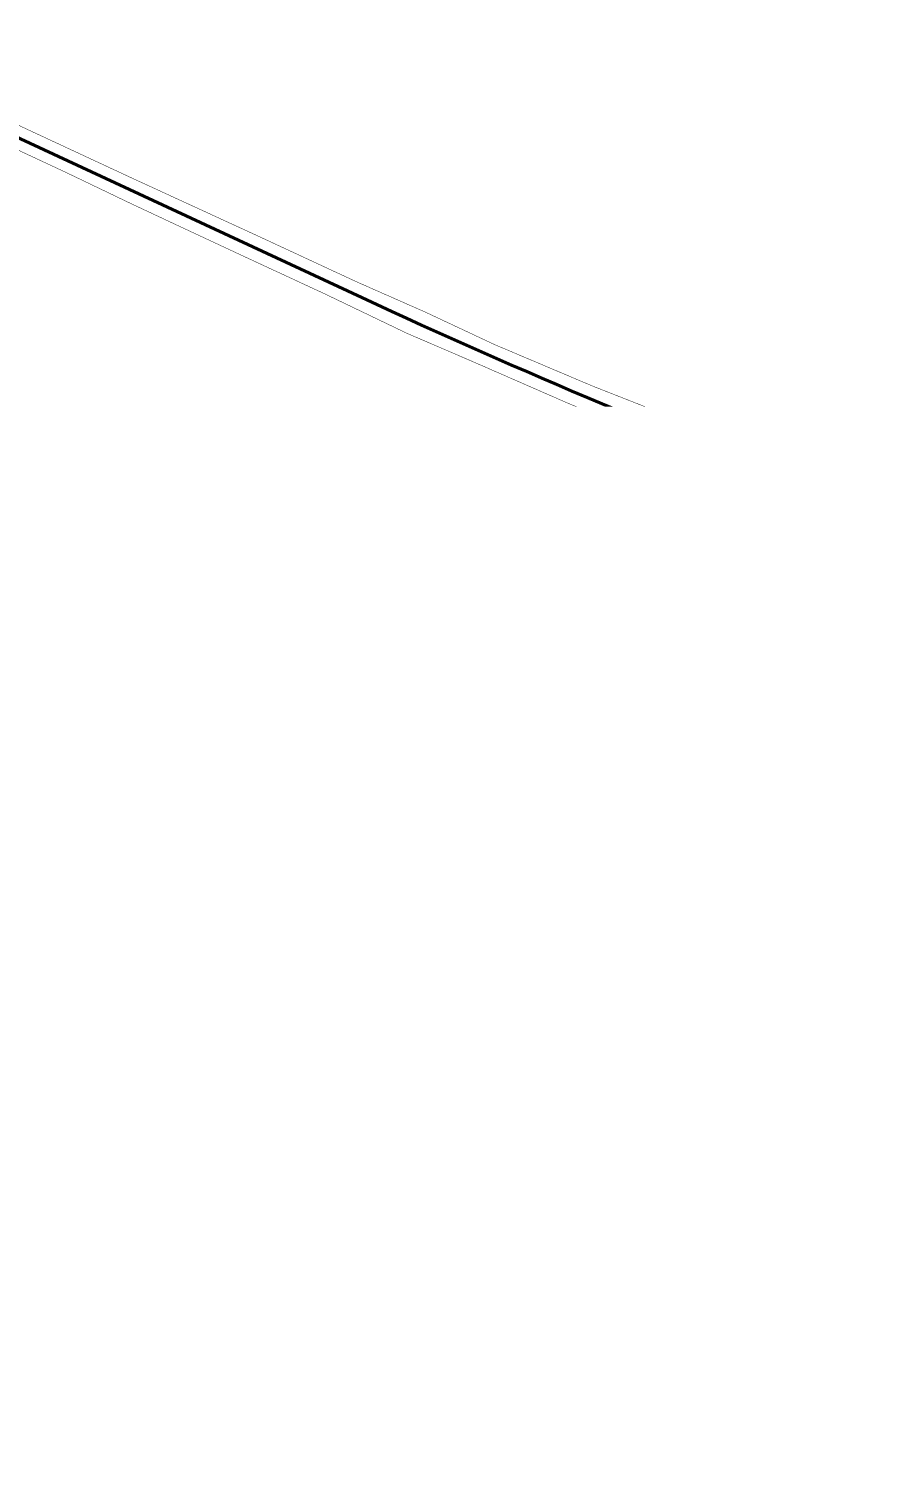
# Model space of a CAD drawing. Header units: millimetres. Extents: x 1864 to 10174863, y -4887456 to 5366151.
# Drawn here: x 6233515 to 6235382, y 5215236 to 5218396 of the extents above; entities that cross this region are included whole.
import ezdxf
from ezdxf import colors
from ezdxf.entities.mleader import LeaderData, LeaderLine
from ezdxf.math import Vec2, Vec3

# ---------------------------------------------------------------- set-up
doc = ezdxf.new("R2010")
doc.units = ezdxf.units.MM
doc.layers.add('!Полоса отвода', color=30, linetype='Continuous')
doc.layers.add('Основное направление 30.05.Ось трассы', color=7, linetype='Continuous')
doc.layers.add('ИС_Выноски', color=3, linetype='Continuous', lineweight=18)
doc.layers.add('ИС_Размер', color=3, linetype='Continuous', lineweight=18)
doc.styles.add('ISOCPEUR', font='isocpeur.ttf', dxfattribs={"width": 0.8, "oblique": 15, "height": 2.5})
doc.linetypes.add('гр.ПОЛЬ.10', pattern='A,6.75,-2,[131,ltypeshp.shx,S=0.75,R=0,X=-0.75,Y=-0.375],-2,6.75,[130,ltypeshp.shx,S=0.75,R=270.000001,X=-8.75,Y=-0.375],0', length=17.5)

# ---------------------------------------------------------------- blocks, each defined once
blk = doc.blocks.new('_DotBlank')
at = {"color": 0, "linetype": 'ByBlock', "lineweight": -2}
blk.add_line((-0.5, 0), (-1, 0), dxfattribs=at)
blk.add_circle((0, 0), 0.5, dxfattribs=at)

msp = doc.modelspace()

# ---------------------------------------------------------------- linework, layer by layer
at = {"layer": '!Полоса отвода', "color": 30, "linetype": 'гр.ПОЛЬ.10', "true_color": 0xff7f00, "transparency": 33554687, "const_width": 1}
for points in [[(6235454.5, 5217337.4), (6235350.1, 5217385.9), (6235217.5, 5217436.8), (6235097.3, 5217473.6), (6235011.9, 5217509.1), (6234890.4, 5217555.9), (6234759.5, 5217607.4), (6234543, 5217699.1), (6234391, 5217770.4), (6234237.5, 5217838.1), (6234025.7, 5217936.5), (6233739.2, 5218068.3), (6233429.7, 5218212.4)], [(6233368.7, 5218185.7), (6233596.2, 5218079.6), (6233736.2, 5218012.4), (6233842.8, 5217962.4), (6233992.8, 5217892.4), (6234167.9, 5217811.2), (6234351.7, 5217723), (6234499.2, 5217659.6), (6234710.3, 5217567.3), (6234869, 5217504), (6235037.3, 5217428.8), (6235150.4, 5217374.3), (6235239.4, 5217337), (6235388.4, 5217287.1)]]:
    msp.add_lwpolyline(points, dxfattribs=at)
at = {"layer": 'ИС_Размер', "linetype": 'Continuous'}
msp.add_circle((6226064.8, 5217311.4), 148840, dxfattribs=at)
at = {"layer": 'Основное направление 30.05.Ось трассы', "color": 1, "lineweight": 40, "true_color": 0xff0000, "flags": 128}
msp.add_lwpolyline([(6236484.5, 5215168.7), (6236481.9, 5216316.7, 0.000244), (6236481.9, 5216329.2, 0.000732), (6236481.8, 5216341.7, 0.001221), (6236481.7, 5216354.2, 0.001709), (6236481.5, 5216366.7, 0.002197), (6236481.2, 5216379.2, 0.002686), (6236480.8, 5216391.7, 0.003174), (6236480.3, 5216404.2, 0.003662), (6236479.6, 5216416.6, 0.278271), (6236007.7, 5217095.2, 0.003662), (6235996.3, 5217100.2, 0.003174), (6235984.8, 5217105.1, 0.002686), (6235973.2, 5217109.8, 0.002197), (6235961.6, 5217114.4, 0.001709), (6235949.9, 5217118.9, 0.001221), (6235938.2, 5217123.4, 0.000732), (6235926.6, 5217127.8, 0.000244), (6235914.8, 5217132.2), (6235320.4, 5217354.5, -0.019339), (6234250.5, 5217802.5), (6233192.6, 5218294.4, 0.031096)], format="xyb", dxfattribs=at)

# ---------------------------------------------------------------- next in the draw order: leaders
at = {"layer": 'ИС_Выноски', "color": 3}
ml = msp.add_multileader_mtext('Standard', dxfattribs=at)
ml.set_content('ПК70+50\\P24+3х33+24', color=3, style='ISOCPEUR')
ml.set_leader_properties(color=256, linetype='ByLayer', lineweight=-1)
ml.set_arrow_properties(name='DOTBLANK')
ml.build(insert=Vec2(0, 0))
ml.multileader.update_dxf_attribs({"text_left_attachment_type": 6, "text_right_attachment_type": 6, "dogleg_length": 0.36, "arrow_head_size": 1500, "scale": 25})
ctx = ml.context
ctx.base_point, ctx.scale, ctx.char_height, ctx.arrow_head_size, ctx.landing_gap_size, ctx.plane_origin, ctx.plane_x_axis, ctx.plane_y_axis = Vec3(6236691.2, 5217349.7), 25, 125, 1500, 2.25, Vec3(6242724, 5214845.6), Vec3(1, 0.000012), Vec3(-0.000012, 1)
ctx.left_attachment, ctx.right_attachment, ctx.text_align_type = 6, 6, 1
notes = []
notes.append((ctx, [(0, (1, 1, 0), (6236671.1, 5217349.7), (1, 0.000012), 20.1, [(1, [(6236451.9, 5217068.3)], 0, [])])]))
ctx.mtext.insert, ctx.mtext.text_direction, ctx.mtext.rotation, ctx.mtext.width, ctx.mtext.alignment, ctx.mtext.flow_direction = Vec3(6237088.7, 5217499.7), Vec3(1, 0.000012), 0.000012, 857.209, 2, 5
ctx.mtext.has_bg_fill, ctx.mtext.bg_color, ctx.mtext.bg_scale_factor, ctx.mtext.bg_transparency, ctx.mtext.use_window_bg_color = 1, -1027028792, 1.5, 0, 1
for ctx, leaders in notes:
    for number, flags, end, landing, length, lines in leaders:
        leader = LeaderData()
        leader.index, (leader.has_last_leader_line, leader.has_dogleg_vector, leader.attachment_direction) = number, flags
        leader.last_leader_point, leader.dogleg_vector, leader.dogleg_length = Vec3(end), Vec3(landing), length
        for number, points, colour, breaks in lines:
            line = LeaderLine()
            line.index, line.vertices, line.color, line.breaks = number, Vec3.list(points), colors.encode_raw_color(colour), breaks
            leader.lines.append(line)
        ctx.leaders.append(leader)

doc.saveas('drawing.dxf')
